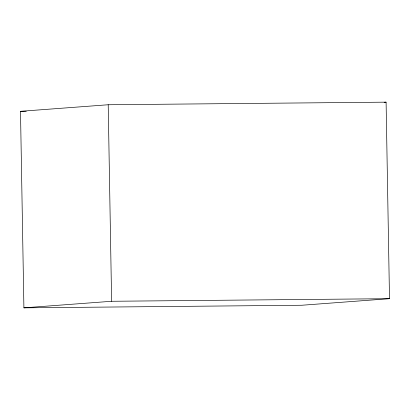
<?xml version="1.0" encoding="UTF-8"?>
<svg xmlns="http://www.w3.org/2000/svg" width="410" height="410" viewBox="0 0 410 410"><rect width="100%" height="100%" fill="white"/><g stroke="black" fill="none" stroke-linecap="round" stroke-linejoin="round"><path stroke-width="0.61" d="M20.5 111.31L108.209 104.75L386.092 102.157L389.5 298.69L301.791 305.25L23.908 307.843L20.5 111.31L26.261 111.254M384.185 102.3L386.092 102.157M23.908 307.843L111.617 301.278L389.5 298.69M108.209 104.75L111.617 301.278"/></g></svg>
